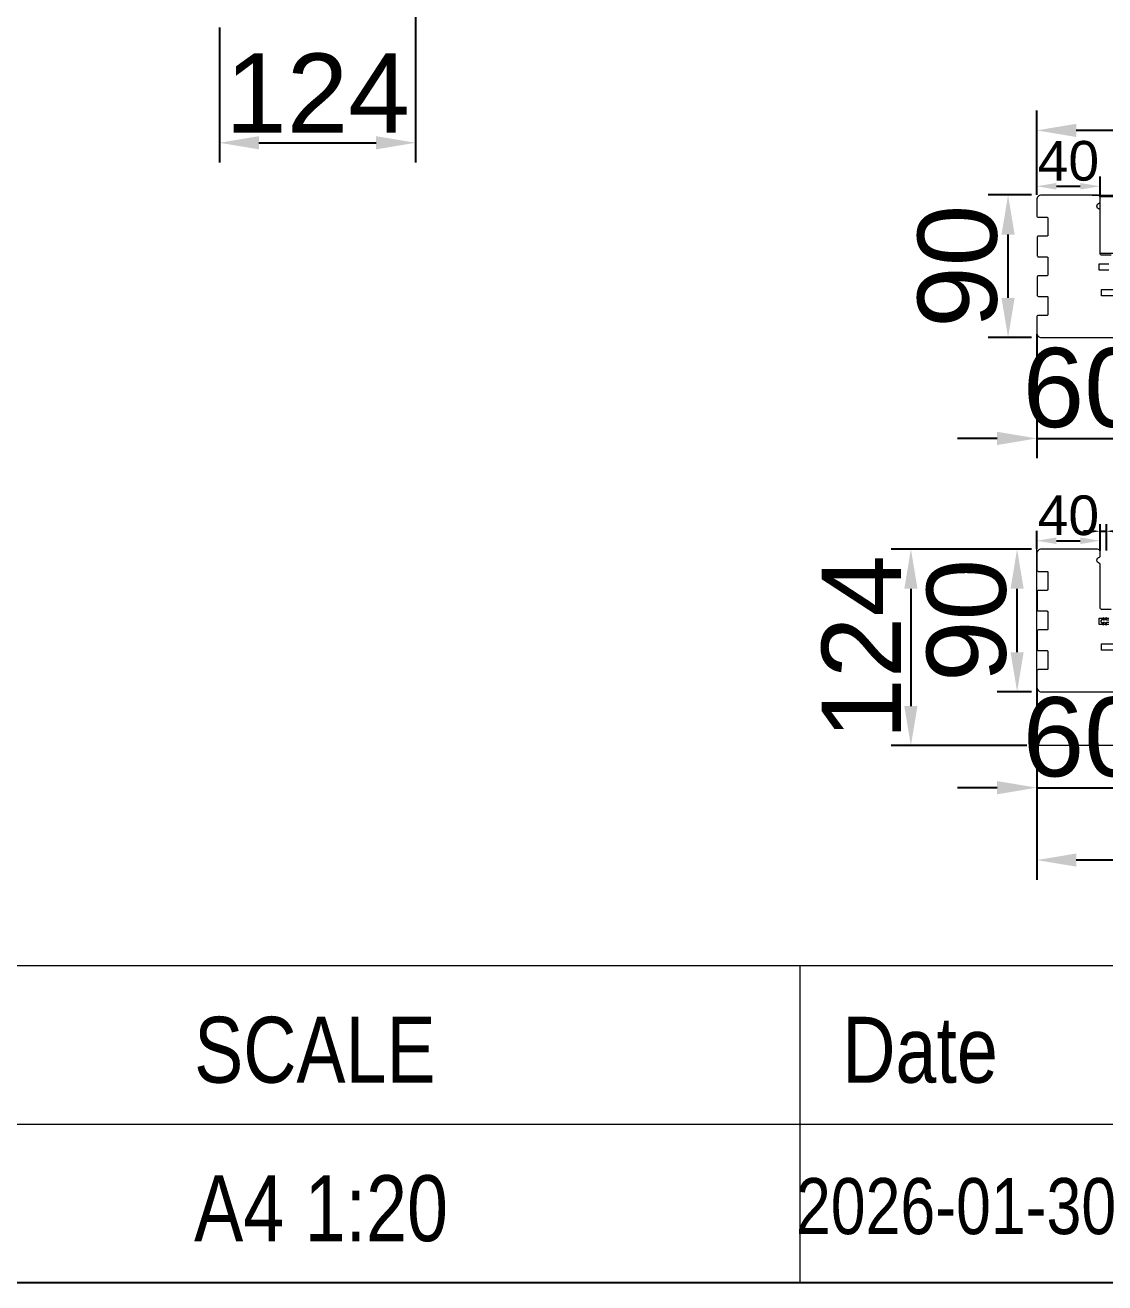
# Model space of a CAD drawing. Header units: millimetres. Extents: x 0 to 182016, y 11 to 3710.
# Drawn here: x 7757 to 8439, y 11 to 805 of the extents above; entities that cross this region are included whole.
import ezdxf

# ---------------------------------------------------------------- set-up
doc = ezdxf.new("R2010")
doc.units = ezdxf.units.MM
for name, color, linetype, lineweight in [('Matmenys', 10, 'Continuous', 20), ('OTHER', 251, 'Continuous', 13), ('Stakta', 7, 'Continuous', 25)]:
    doc.layers.add(name, color=color, linetype=linetype, lineweight=lineweight)
doc.styles.get("Standard").update_dxf_attribs({"font": 'arial.ttf'})
doc.dimstyles.new('3-5', dxfattribs={"dimscale": 3.5, "dimtxt": 3.5, "dimasz": 3.5, "dimexe": 1.25, "dimexo": 0.625, "dimtad": 1, "dimdec": 1, "dimtxsty": 'Standard', "dimcen": 3.5, "dimadec": 0, "dimazin": 0, "dimtfac": 1, "dimtdec": 1, "dimtmove": 0, "dimatfit": 3, "dimfxl": 1, "dimarcsym": 0})
doc.dimstyles.new('5 geras', dxfattribs={"dimscale": 5, "dimtxt": 5, "dimasz": 2.5, "dimexe": 1.25, "dimexo": 0.625, "dimtad": 1, "dimdec": 1, "dimtxsty": 'Standard', "dimcen": 2.5, "dimadec": 0, "dimazin": 0, "dimtfac": 1, "dimtdec": 1, "dimtmove": 0, "dimatfit": 3, "dimfxl": 1, "dimarcsym": 0})
doc.dimstyles.new('Padidinti matmenys', dxfattribs={"dimscale": 10, "dimtxt": 5, "dimasz": 2.5, "dimexe": 1.25, "dimexo": 0.625, "dimtad": 1, "dimdec": 1, "dimtxsty": 'Standard', "dimcen": 2.5, "dimadec": 0, "dimazin": 0, "dimtfac": 1, "dimtdec": 1, "dimtmove": 0, "dimatfit": 3, "dimfxl": 1, "dimarcsym": 0})

# ---------------------------------------------------------------- blocks, each defined once
blk = doc.blocks.new('Date')
at = {"lineweight": 0, "width": 0.8}
blk.add_text('2026-01-30', height=35.379, dxfattribs=at).set_placement((4937.11, 20113.68))
blk = doc.blocks.new('*D1339')
at = {"color": 0, "lineweight": -2, "transparency": 16777216}
for p, q in [((8396.3, 609.76), (8396.3, 531.38)), ((8456.3, 609.76), (8456.3, 531.38)), ((8371.3, 543.88), (8346.3, 543.88)), ((8396.3, 543.88), (8456.3, 543.88)), ((8481.3, 543.88), (8506.3, 543.88))]:
    blk.add_line(p, q, dxfattribs=at)
at = {"color": 0, "transparency": 16777216}
for points in [[(8371.3, 548.05), (8371.3, 539.71), (8396.3, 543.88)], [(8481.3, 548.05), (8481.3, 539.71), (8456.3, 543.88)]]:
    blk.add_solid(points, dxfattribs=at)
at = {"layer": 'Defpoints', "color": 0, "transparency": 16777216}
for p in [(8396.3, 616.01), (8456.3, 616.01), (8456.3, 543.88)]:
    blk.add_point(p, dxfattribs=at)
at = {"color": 0, "lineweight": 5, "transparency": 16777216, "insert": (8426.3, 575.66), "char_height": 50, "attachment_point": 5}
blk.add_mtext('60', dxfattribs=at)
blk = doc.blocks.new('*D1340')
at = {"color": 0, "lineweight": -2, "transparency": 16777216}
for p, q in [((8396.3, 697.64), (8396.3, 709.28)), ((8436.3, 697.64), (8436.3, 709.28)), ((8408.8, 703.03), (8423.8, 703.03))]:
    blk.add_line(p, q, dxfattribs=at)
at = {"color": 0, "transparency": 16777216}
for points in [[(8408.8, 705.11), (8408.8, 700.95), (8396.3, 703.03)], [(8423.8, 705.11), (8423.8, 700.95), (8436.3, 703.03)]]:
    blk.add_solid(points, dxfattribs=at)
at = {"layer": 'Defpoints', "color": 0, "transparency": 16777216}
for p in [(8436.3, 703.03), (8396.3, 694.51), (8436.3, 694.51)]:
    blk.add_point(p, dxfattribs=at)
at = {"color": 0, "lineweight": 5, "transparency": 16777216, "insert": (8416.3, 718.92), "char_height": 25, "attachment_point": 5}
blk.add_mtext('40', dxfattribs=at)
blk = doc.blocks.new('*D1341')
at = {"color": 0, "lineweight": -2, "transparency": 16777216}
for p, q in [((8396.3, 700.76), (8396.3, 750.79)), ((9666.33, 700.77), (9666.33, 750.79)), ((9641.33, 738.29), (8421.3, 738.29))]:
    blk.add_line(p, q, dxfattribs=at)
at = {"color": 0, "transparency": 16777216}
for points in [[(8421.3, 742.46), (8421.3, 734.13), (8396.3, 738.29)], [(9641.33, 742.46), (9641.33, 734.13), (9666.33, 738.29)]]:
    blk.add_solid(points, dxfattribs=at)
at = {"layer": 'Defpoints', "color": 0, "transparency": 16777216}
for p in [(8396.3, 738.29), (8396.3, 694.51), (9666.33, 694.52)]:
    blk.add_point(p, dxfattribs=at)
at = {"color": 0, "lineweight": 5, "transparency": 16777216, "insert": (9035.79, 770.07), "char_height": 50, "attachment_point": 5}
blk.add_mtext('1270', dxfattribs=at)
blk = doc.blocks.new('*D1344')
at = {"color": 0, "lineweight": -2, "transparency": 16777216}
for p, q in [((8393.05, 697.52), (8365.73, 697.52)), ((8378.23, 632.52), (8378.23, 672.52)), ((8393.05, 607.52), (8365.73, 607.52))]:
    blk.add_line(p, q, dxfattribs=at)
at = {"color": 0, "transparency": 16777216}
for points in [[(8374.07, 672.52), (8382.4, 672.52), (8378.23, 697.52)], [(8374.07, 632.52), (8382.4, 632.52), (8378.23, 607.52)]]:
    blk.add_solid(points, dxfattribs=at)
at = {"layer": 'Defpoints', "color": 0, "transparency": 16777216}
for p in [(8378.23, 697.52), (8399.3, 697.52), (8399.3, 607.52)]:
    blk.add_point(p, dxfattribs=at)
at = {"color": 0, "lineweight": 5, "transparency": 16777216, "insert": (8346.45, 652.52), "char_height": 50, "attachment_point": 5, "rotation": 90}
blk.add_mtext('90', dxfattribs=at)
blk = doc.blocks.new('*D1349')
at = {"color": 0, "lineweight": -2, "transparency": 16777216}
for p, q in [((8396.3, 386.22), (8396.3, 310.93)), ((8456.3, 386.22), (8456.3, 310.93)), ((8371.3, 323.43), (8346.3, 323.43)), ((8396.3, 323.43), (8456.3, 323.43)), ((8481.3, 323.43), (8506.3, 323.43))]:
    blk.add_line(p, q, dxfattribs=at)
at = {"color": 0, "transparency": 16777216}
for points in [[(8371.3, 327.6), (8371.3, 319.27), (8396.3, 323.43)], [(8481.3, 327.6), (8481.3, 319.27), (8456.3, 323.43)]]:
    blk.add_solid(points, dxfattribs=at)
at = {"layer": 'Defpoints', "color": 0, "transparency": 16777216}
for p in [(8396.3, 392.47), (8456.3, 392.47), (8456.3, 323.43)]:
    blk.add_point(p, dxfattribs=at)
at = {"color": 0, "lineweight": 5, "transparency": 16777216, "insert": (8426.3, 355.21), "char_height": 50, "attachment_point": 5}
blk.add_mtext('60', dxfattribs=at)
blk = doc.blocks.new('*D1350')
at = {"color": 0, "lineweight": -2, "transparency": 16777216}
for p, q in [((8396.3, 474.1), (8396.3, 485.56)), ((8436.3, 474.1), (8436.3, 485.56)), ((8408.8, 479.31), (8423.8, 479.31))]:
    blk.add_line(p, q, dxfattribs=at)
at = {"color": 0, "transparency": 16777216}
for points in [[(8408.8, 481.39), (8408.8, 477.22), (8396.3, 479.31)], [(8423.8, 481.39), (8423.8, 477.22), (8436.3, 479.31)]]:
    blk.add_solid(points, dxfattribs=at)
at = {"layer": 'Defpoints', "color": 0, "transparency": 16777216}
for p in [(8436.3, 479.31), (8396.3, 470.97), (8436.3, 470.97)]:
    blk.add_point(p, dxfattribs=at)
at = {"color": 0, "lineweight": 5, "transparency": 16777216, "insert": (8416.3, 495.2), "char_height": 25, "attachment_point": 5}
blk.add_mtext('40', dxfattribs=at)
blk = doc.blocks.new('*D1351')
at = {"color": 0, "lineweight": -2, "transparency": 16777216}
for p, q in [((8393.05, 473.97), (8371.43, 473.97)), ((8383.93, 408.97), (8383.93, 448.97)), ((8393.05, 383.97), (8371.43, 383.97))]:
    blk.add_line(p, q, dxfattribs=at)
at = {"color": 0, "transparency": 16777216}
for points in [[(8379.77, 448.97), (8388.1, 448.97), (8383.93, 473.97)], [(8379.77, 408.97), (8388.1, 408.97), (8383.93, 383.97)]]:
    blk.add_solid(points, dxfattribs=at)
at = {"layer": 'Defpoints', "color": 0, "transparency": 16777216}
for p in [(8383.93, 473.97), (8399.3, 473.97), (8399.3, 383.97)]:
    blk.add_point(p, dxfattribs=at)
at = {"color": 0, "lineweight": 5, "transparency": 16777216, "insert": (8352.15, 428.97), "char_height": 50, "attachment_point": 5, "rotation": 90}
blk.add_mtext('90', dxfattribs=at)
blk = doc.blocks.new('*D1352')
at = {"layer": 'Defpoints', "color": 0, "transparency": 16777216}
for p in [(8440.3, 485.31), (8436.3, 470.97), (8440.3, 470.97)]:
    blk.add_point(p, dxfattribs=at)
at = {"layer": 'Matmenys', "color": 0, "lineweight": -2, "transparency": 16777216}
for p, q in [((8431.05, 485.31), (8425.8, 485.31)), ((8436.3, 473.16), (8436.3, 489.68)), ((8436.3, 485.31), (8440.3, 485.31)), ((8440.3, 473.16), (8440.3, 489.68)), ((8445.55, 485.31), (8460.03, 485.31))]:
    blk.add_line(p, q, dxfattribs=at)
at = {"layer": 'Matmenys', "color": 0, "transparency": 16777216}
for points in [[(8431.05, 486.18), (8431.05, 484.43), (8436.3, 485.31)], [(8445.55, 486.18), (8445.55, 484.43), (8440.3, 485.31)]]:
    blk.add_solid(points, dxfattribs=at)
at = {"layer": 'Matmenys', "color": 0, "transparency": 16777216, "insert": (8455.42, 490.99), "char_height": 7, "attachment_point": 5}
blk.add_mtext('4', dxfattribs=at)
blk = doc.blocks.new('*D1353')
at = {"color": 0, "lineweight": -2, "transparency": 16777216}
for p, q in [((8396.3, 343.72), (8396.3, 265.24)), ((9666.33, 343.72), (9666.33, 265.24)), ((9641.33, 277.74), (8421.3, 277.74))]:
    blk.add_line(p, q, dxfattribs=at)
at = {"color": 0, "transparency": 16777216}
for points in [[(8421.3, 281.91), (8421.3, 273.58), (8396.3, 277.74)], [(9641.33, 281.91), (9641.33, 273.58), (9666.33, 277.74)]]:
    blk.add_solid(points, dxfattribs=at)
at = {"layer": 'Defpoints', "color": 0, "transparency": 16777216}
for p in [(8396.3, 349.97), (9666.33, 349.97), (8396.3, 277.74)]:
    blk.add_point(p, dxfattribs=at)
at = {"color": 0, "lineweight": 5, "transparency": 16777216, "insert": (9031.32, 309.52), "char_height": 50, "attachment_point": 5}
blk.add_mtext('1270', dxfattribs=at)
blk = doc.blocks.new('*D1355')
at = {"layer": 'Defpoints', "color": 0, "transparency": 16777216}
for p in [(8440.3, 485.3), (8436.3, 470.97), (8440.3, 470.97)]:
    blk.add_point(p, dxfattribs=at)
at = {"layer": 'Matmenys', "color": 0, "lineweight": -2, "transparency": 16777216}
for p, q in [((8431.05, 485.3), (8425.8, 485.3)), ((8436.3, 473.16), (8436.3, 489.67)), ((8436.3, 485.3), (8440.3, 485.3)), ((8440.3, 473.16), (8440.3, 489.67)), ((8445.55, 485.3), (8460.03, 485.3))]:
    blk.add_line(p, q, dxfattribs=at)
at = {"layer": 'Matmenys', "color": 0, "transparency": 16777216}
for points in [[(8431.05, 486.17), (8431.05, 484.42), (8436.3, 485.3)], [(8445.55, 486.17), (8445.55, 484.42), (8440.3, 485.3)]]:
    blk.add_solid(points, dxfattribs=at)
at = {"layer": 'Matmenys', "color": 0, "transparency": 16777216, "insert": (8455.42, 490.99), "char_height": 7, "attachment_point": 5}
blk.add_mtext('4', dxfattribs=at)
blk = doc.blocks.new('*D1361')
at = {"color": 0, "lineweight": -2, "transparency": 16777216}
for p, q in [((8390.01, 473.97), (8304.35, 473.97)), ((8316.85, 448.97), (8316.85, 374.97)), ((8390.05, 349.97), (8304.35, 349.97))]:
    blk.add_line(p, q, dxfattribs=at)
at = {"color": 0, "transparency": 16777216}
for points in [[(8312.69, 448.97), (8321.02, 448.97), (8316.85, 473.97)], [(8312.69, 374.97), (8321.02, 374.97), (8316.85, 349.97)]]:
    blk.add_solid(points, dxfattribs=at)
at = {"layer": 'Defpoints', "color": 0, "transparency": 16777216}
for p in [(8396.26, 473.97), (8316.85, 349.97), (8396.3, 349.97)]:
    blk.add_point(p, dxfattribs=at)
at = {"color": 0, "lineweight": 5, "transparency": 16777216, "insert": (8285.5, 411.97), "char_height": 50, "attachment_point": 5, "rotation": 90}
blk.add_mtext('124', dxfattribs=at)
blk = doc.blocks.new('*D1413')
at = {"color": 0, "lineweight": -2, "transparency": 16777216}
for p, q in [((8004.02, 818.31), (8004.02, 717.98)), ((7880.12, 803.25), (7880.12, 717.98)), ((7905.12, 730.48), (7979.02, 730.48))]:
    blk.add_line(p, q, dxfattribs=at)
at = {"color": 0, "transparency": 16777216}
for points in [[(7905.12, 734.64), (7905.12, 726.31), (7880.12, 730.48)], [(7979.02, 734.64), (7979.02, 726.31), (8004.02, 730.48)]]:
    blk.add_solid(points, dxfattribs=at)
at = {"layer": 'Defpoints', "color": 0, "transparency": 16777216}
for p in [(8004.02, 824.56), (7880.12, 809.5), (8004.02, 730.48)]:
    blk.add_point(p, dxfattribs=at)
at = {"color": 0, "lineweight": 5, "transparency": 16777216, "insert": (7942.07, 761.83), "char_height": 50, "attachment_point": 5}
blk.add_mtext('124', dxfattribs=at)

msp = doc.modelspace()

# ---------------------------------------------------------------- linework, layer by layer
at = {"lineweight": 5}
msp.add_line((8431.3407563, 697.5158011), (9631.3344735, 697.5158011), dxfattribs=at)
at = {"lineweight": 0}
for p, q in [((11420.2655623, 210.9357406), (7719.8052779, 210.9357406)), ((8246.746915, 210.9357406), (8246.746915, 10.9108603)), ((8446.7717953, 110.9233004), (7719.8052779, 110.9233004))]:
    msp.add_line(p, q, dxfattribs=at)
msp.add_lwpolyline([(11420.2655623, 3710.4502728), (11420.2655623, 10.9108603), (5920.9502194, 10.9108603), (5920.9502194, 3710.4502728)], close=True)
at = {"lineweight": 5}
msp.add_lwpolyline([(9666.3725918, 473.9727875), (9666.3725918, 349.9727875), (8396.302638, 349.9744389), (8396.302638, 473.9744389)], dxfattribs=at)
at = {"layer": 'OTHER'}
msp.add_lwpolyline([(8441.8919427, 429.078602), (8440.4760338, 429.078602), (8440.4760338, 430.7238834), (8439.9503517, 430.7238834), (8439.2070107, 429.078602), (8438.4143911, 429.078602), (8438.4143911, 430.7238834), (8438.1955003, 430.7238834), (8436.692619, 428.4685758), (8438.1955003, 426.2132683), (8438.4143911, 426.2132683), (8438.4143911, 427.8585497), (8439.2070107, 427.8585497), (8439.9503517, 426.2132683), (8440.4760338, 426.2132683), (8440.4760338, 427.8585497), (8441.8919427, 427.8585497)], dxfattribs=at)
at = {"layer": 'Stakta', "color": 18, "lineweight": 5, "true_color": 0x000000}
for points in [[(8443.3113649, 659.4529855), (8437.2939118, 659.505499, -0.4116598905), (8436.3026384, 660.505461), (8436.3026384, 688.06466, 0.3563939587), (8435.9026384, 688.554558, -0.8164965809), (8435.9026384, 692.4737415, 0.3563939587), (8436.3026384, 692.9636395), (8436.3026384, 696.0141498, 0.4142135624), (8434.8026384, 697.5141498), (8399.302638, 697.5141498, 0.4142135624), (8396.302638, 694.5141498), (8396.302638, 684.5141498, 0.4142135624), (8397.302638, 683.5141498), (8402.802638, 683.5141498, -0.4142135624), (8403.302638, 683.0141498), (8403.302638, 672.0141498, -0.4142135624), (8402.802638, 671.5141498), (8397.502638, 671.5141498, 0.4142135624), (8396.502638, 670.5141498), (8396.502638, 659.5141498, 0.4142135624), (8397.502638, 658.5141498), (8402.802638, 658.5141498, -0.4142135624), (8403.302638, 658.0141498), (8403.302638, 647.0141498, -0.4142135624), (8402.802638, 646.5141498), (8397.502638, 646.5141498, 0.4142135624), (8396.502638, 645.5141498), (8396.502638, 634.5141498, 0.4142135624), (8397.502638, 633.5141498), (8402.802638, 633.5141498, -0.4142135624), (8403.302638, 633.0141498), (8403.302638, 622.0141498, -0.4142135624), (8402.802638, 621.5141498), (8397.302638, 621.5141498, 0.4142135624), (8396.302638, 620.5141498), (8396.302638, 610.5141498, 0.4142135624), (8399.302638, 607.5141498), (8445.3026384, 607.5141498, 0.4142135624)], [(8445.3011463, 655.5717215), (8445.3011463, 660.5071504), (8436.3026384, 660.5071504), (8436.3026384, 696.5769653), (8447.9855441, 696.5769653, -0.4142135624), (8448.9855441, 695.5769653), (8448.9855441, 694.5769653), (8454.3026384, 684.5769653), (8455.3026384, 684.5769653, -0.4142135624), (8456.3026384, 683.5769653), (8456.3026384, 659.5761975), (8453.3026384, 658.5761975), (8453.3026384, 655.5769653), (8445.3011463, 655.5769653)], [(8441.8973137, 650.0152153), (8435.8026384, 650.0152153), (8435.8026384, 654.0152153), (8441.8973137, 654.0152153, -0.164173551)], [(8443.3113649, 435.9132746), (8437.2939118, 435.9657881, -0.4116598905), (8436.3026384, 436.9657501), (8436.3026384, 464.5249491, 0.3563939587), (8435.9026384, 465.0148471, -0.8164965809), (8435.9026384, 468.9340306, 0.3563939587), (8436.3026384, 469.4239286), (8436.3026384, 472.4744389, 0.4142135624), (8434.8026384, 473.9744389), (8399.302638, 473.9744389, 0.4142135624), (8396.302638, 470.9744389), (8396.302638, 460.9744389, 0.4142135624), (8397.302638, 459.9744389), (8402.802638, 459.9744389, -0.4142135624), (8403.302638, 459.4744389), (8403.302638, 448.4744389, -0.4142135624), (8402.802638, 447.9744389), (8397.502638, 447.9744389, 0.4142135624), (8396.502638, 446.9744389), (8396.502638, 435.9744389, 0.4142135624), (8397.502638, 434.9744389), (8402.802638, 434.9744389, -0.4142135624), (8403.302638, 434.4744389), (8403.302638, 423.4744389, -0.4142135624), (8402.802638, 422.9744389), (8397.502638, 422.9744389, 0.4142135624), (8396.502638, 421.9744389), (8396.502638, 410.9744389, 0.4142135624), (8397.502638, 409.9744389), (8402.802638, 409.9744389, -0.4142135624), (8403.302638, 409.4744389), (8403.302638, 398.4744389, -0.4142135624), (8402.802638, 397.9744389), (8397.302638, 397.9744389, 0.4142135624), (8396.302638, 396.9744389), (8396.302638, 386.9744389, 0.4142135624), (8399.302638, 383.9744389), (8445.3026384, 383.9744389, 0.4142135624)], [(8441.8973137, 426.4755044), (8435.8026384, 426.4755044), (8435.8026384, 430.4755044), (8441.8973137, 430.4755044, -0.164173551)]]:
    msp.add_lwpolyline(points, format="xyb", dxfattribs=at)
for points in [[(8444.5800812, 633.8141498), (8437.3026384, 633.8141498), (8437.3026384, 637.8141498), (8444.3026384, 637.8141498)], [(8444.5800812, 410.2744389), (8437.3026384, 410.2744389), (8437.3026384, 414.2744389), (8444.3026384, 414.2744389)]]:
    msp.add_lwpolyline(points, dxfattribs=at)

# ---------------------------------------------------------------- block references
at = {"color": 1}
msp.add_blockref('Date', (3307.1564734, -20072.0125467), dxfattribs=at)

# ---------------------------------------------------------------- texts
at = {"lineweight": 0, "width": 0.8}
for s, p in [('SCALE', (7864.1468398, 137.2134153)), ('Date', (8273.5382168, 137.2134153)), ('A4 1:20', (7864.1468398, 37.2009752))]:
    msp.add_text(s, height=41.62239482, dxfattribs=at).set_placement(p)

# ---------------------------------------------------------------- dimensions: what is measured, and where the dimension line sits
at = {"color": 1, "lineweight": 5}
dim = msp.add_linear_dim(base=(8004.01511, 730.4780463), p1=(7880.1157936, 809.5026047), p2=(8004.01511, 824.5614001), dimstyle='Padidinti matmenys', override={"dimdec": 0}, dxfattribs=at)
dim.commit()
dim.dimension.update_dxf_attribs({"geometry": '*D1413', "text_midpoint": (7942.0654518, 730.4780463), "dimtype": 160})
for base, p1, p2, dimstyle, picture, middle in [((8396.3026384, 738.293948), (9666.3344735, 694.5218938), (8396.3026384, 694.5141498), 'Padidinti matmenys', '*D1341', (9035.7933726, 738.293948)), ((8436.3026384, 703.031652), (8396.3026384, 694.5141498), (8436.3026384, 694.5141498), '5 geras', '*D1340', (8416.3026384, 703.031652)), ((8456.3026384, 543.881402), (8396.3026384, 616.0141498), (8456.3026384, 616.0141498), 'Padidinti matmenys', '*D1339', (8426.3026384, 543.881402)), ((8436.3026384, 479.3057152), (8396.3026384, 470.9744389), (8436.3026384, 470.9744389), '5 geras', '*D1350', (8416.3026384, 479.3057152)), ((8456.3026384, 323.4326392), (8396.3026384, 392.4744389), (8456.3026384, 392.4744389), 'Padidinti matmenys', '*D1349', (8426.3026384, 323.4326392)), ((8396.3026384, 277.742019), (9666.3343788, 349.9727875), (8396.3026384, 349.9744389), 'Padidinti matmenys', '*D1353', (9031.3185086, 277.742019))]:
    dim = msp.add_linear_dim(base=base, p1=p1, p2=p2, angle=180, dimstyle=dimstyle, dxfattribs=at)
    dim.commit()
    dim.dimension.update_dxf_attribs({"geometry": picture, "text_midpoint": middle, "dimtype": 160})
for base, p1, p2, picture, middle in [((8378.2332533, 697.5158011), (8399.3026387, 607.5158011), (8399.3026387, 697.5158011), '*D1344', (8346.4546039, 652.5158011)), ((8316.8526178, 349.9727875), (8396.2645262, 473.9727875), (8396.3026446, 349.9727875), '*D1361', (8285.5002985, 411.9727875)), ((8383.9334293, 473.9744389), (8399.3026384, 383.9744389), (8399.3026384, 473.9744389), '*D1351', (8352.15478, 428.9744389))]:
    dim = msp.add_linear_dim(base=base, p1=p1, p2=p2, angle=90, dimstyle='Padidinti matmenys', dxfattribs=at)
    dim.commit()
    dim.dimension.update_dxf_attribs({"geometry": picture, "text_midpoint": middle})
at = {"layer": 'Matmenys'}
for base, p1, p2, picture, middle in [((8440.3026384, 485.3065353), (8436.3026384, 470.9744389), (8440.3026384, 470.9744389), '*D1352', (8455.4205613, 485.3065353)), ((8440.3026384, 485.2996068), (8436.3026384, 470.9675103), (8440.3026384, 470.9675103), '*D1355', (8455.4205613, 485.2996068))]:
    dim = msp.add_linear_dim(base=base, p1=p1, p2=p2, dimstyle='3-5', override={"dimtxt": 2, "dimasz": 1.5, "dimtmove": 0}, dxfattribs=at)
    dim.commit()
    dim.dimension.update_dxf_attribs({"geometry": picture, "text_midpoint": middle, "dimtype": 160})

doc.saveas('drawing.dxf')
